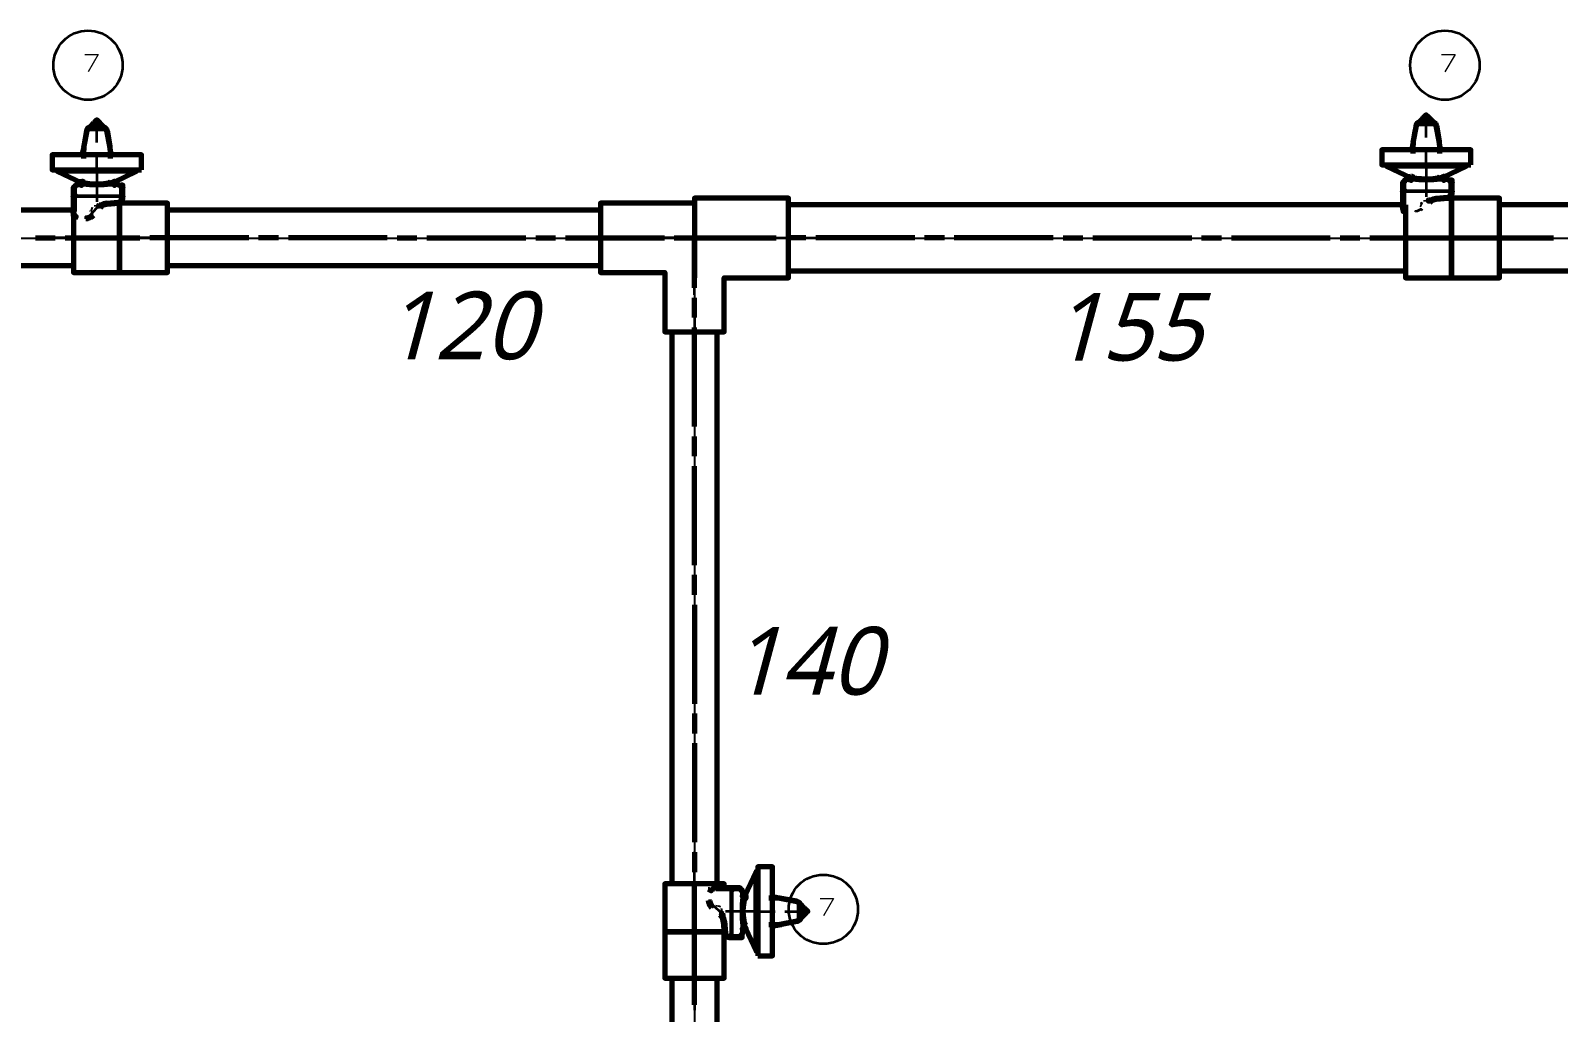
# Model space of a CAD drawing. Header units: millimetres. Extents: x 0 to 174, y 0 to 33.
# Drawn here: x 13.14 to 19.22, y 5.84 to 9.74 of the extents above; entities that cross this region are included whole.
import ezdxf

# ---------------------------------------------------------------- set-up
doc = ezdxf.new("R2010")
doc.units = ezdxf.units.MM
doc.layers.add('GREEN_CENTERLINE_CONFIRMED', color=7, linetype='Continuous')
doc.layers.add('PDF_Text', color=7, linetype='Continuous')
doc.layers.add('PDF_Geomertry', color=7, linetype='Continuous', true_color=0x405f80)
doc.styles.add('PDF Lucida Handwriting Italic', font='')
doc.styles.get('PDF Lucida Handwriting Italic').set_extended_font_data('Lucida Handwriting', italic=True)

# ---------------------------------------------------------------- blocks, each defined once
blk = doc.blocks.new('SYM_7_032')
at = {"layer": 'PDF_Geomertry', "lineweight": 70}
for points in [[(-0.0238, 0.1688), (-0.0157, 0.1771), (-0.0121, 0.1808), (-0.0085, 0.1844), (-0.0053, 0.1879), (-0.0024, 0.1908), (0.0033, 0.1967), (0.009, 0.1908), (0.0103, 0.1894), (0.0222, 0.1771), (0.0303, 0.1688)], [(-0.0032, 0.1696), (-0.0032, 0.1781), (-0.0044, 0.1832), (-0.004, 0.1874), (-0.0026, 0.1904), (-0.0024, 0.1908)], [(-0.0032, 0.1781), (-0.0024, 0.1806), (-0.0001, 0.1824), (0.0029, 0.1831)], [(0.0099, 0.1696), (0.0099, 0.1781), (0.011, 0.1832), (0.0107, 0.1874), (0.0093, 0.1904), (0.009, 0.1908)], [(-0.0374, 0.1535), (-0.0428, 0.1228), (-0.0482, 0.0922), (-0.0489, 0.086), (-0.0494, 0.0642), (-0.0499, 0.0425)], [(-0.0489, 0.086), (-0.0356, 0.1542), (-0.0367, 0.1539), (-0.0371, 0.1538), (-0.0374, 0.1536), (-0.0374, 0.1535), (-0.0368, 0.1557), (-0.0336, 0.1621), (-0.03, 0.1656), (-0.0243, 0.1686), (-0.0183, 0.1696), (-0.0108, 0.1696), (-0.0026, 0.1696), (-0.0012, 0.1692), (0.0017, 0.1678), (0.0029, 0.1675), (0.0036, 0.1675), (0.0049, 0.1678), (0.0079, 0.1692), (0.0093, 0.1696), (0.0135, 0.1696), (0.0175, 0.1696), (0.0249, 0.1696), (0.0301, 0.1686), (0.0353, 0.1656), (0.0385, 0.1622), (0.0417, 0.1557), (0.0429, 0.1557), (0.0435, 0.1557), (0.0435, 0.1557), (0.0435, 0.1557)], [(-0.0183, 0.1696), (-0.0218, 0.1692), (-0.0254, 0.1678), (-0.0288, 0.1656), (-0.0315, 0.1626), (-0.0337, 0.1593), (-0.0351, 0.1557), (-0.0364, 0.1557), (-0.0367, 0.1557), (-0.0368, 0.1557), (-0.0368, 0.1557), (-0.0369, 0.1557)], [(-0.0356, 0.1542), (-0.0351, 0.1557)], [(0.0307, 0.1686), (0.0249, 0.1696), (0.029, 0.169), (0.0332, 0.1676), (0.0367, 0.1654), (0.0397, 0.1626), (0.0419, 0.1593), (0.0435, 0.1557), (0.044, 0.1535), (0.0547, 0.0922)], [(0.0421, 0.1542), (0.0417, 0.1557)], [(0.044, 0.1535), (0.0439, 0.1536), (0.0438, 0.1538), (0.0433, 0.1539), (0.0421, 0.1542), (0.0554, 0.086)], [(-0.0499, 0.0829), (-0.0531, 0.0647), (-0.0536, 0.0615)], [(0.0601, 0.0615), (0.0564, 0.0829), (0.0547, 0.0922), (0.0554, 0.086), (0.056, 0.0642), (0.0565, 0.0425)], [(-0.1551, -0.0022), (-0.1551, -0.0079), (-0.0569, -0.0544)], [(0.1617, -0.0079), (0.0033, -0.0079), (-0.1551, -0.0079)], [(-0.0525, -0.0596), (-0.0508, -0.0592), (-0.0486, -0.0564), (-0.0482, -0.0537), (-0.0486, -0.0514), (-0.0507, -0.0487), (-0.0551, -0.0486), (-0.0531, -0.0512), (-0.0526, -0.0551), (-0.0543, -0.0583), (-0.0557, -0.0593), (-0.0572, -0.0596), (-0.0589, -0.0597), (-0.0831, -0.064), (-0.0831, -0.064), (-0.0829, -0.064), (-0.0829, -0.0642), (-0.0828, -0.0643), (-0.0818, -0.0668), (-0.0814, -0.0687), (-0.0846, -0.069), (-0.0893, -0.0708), (-0.0911, -0.0736), (-0.0911, -0.1093), (-0.0911, -0.1683), (-0.0911, -0.1742), (-0.0903, -0.1818), (-0.0892, -0.1874)], [(-0.0674, -0.0612), (-0.0656, -0.0607)], [(-0.0578, -0.0487), (-0.0654, -0.0501), (-0.0658, -0.0503)], [(-0.0657, -0.0607), (-0.0656, -0.0607), (-0.0647, -0.0606), (-0.0579, -0.0596)], [(0.099, -0.064), (0.0979, -0.0664), (0.0972, -0.0687), (0.101, -0.0692), (0.1053, -0.0708), (0.1068, -0.0726), (0.1069, -0.0736), (0.1064, -0.0703), (0.1047, -0.0674), (0.1021, -0.0651), (0.099, -0.064), (0.0747, -0.0597), (0.0717, -0.0581), (0.0701, -0.0549), (0.0708, -0.0512), (0.0733, -0.0487), (0.0708, -0.0486), (0.0682, -0.0512), (0.0678, -0.0551), (0.0697, -0.0583), (0.0731, -0.0596), (0.059, -0.0596), (0.0317, -0.0621), (0.0033, -0.0633), (-0.025, -0.0621), (-0.0525, -0.0596), (-0.0572, -0.0596), (-0.0572, -0.0644), (-0.0575, -0.0631), (-0.0589, -0.0597)], [(0.0033, -0.0633), (0.0033, -0.0544)], [(0.059, -0.0596), (0.0576, -0.0593), (0.0564, -0.0583), (0.0549, -0.0551), (0.0551, -0.0512), (0.056, -0.0497), (0.0572, -0.0486)], [(0.071, -0.051), (0.1617, -0.0079), (0.1617, -0.0022)], [(0.075, -0.049), (0.0733, -0.0487)], [(0.075, -0.0596), (0.0749, -0.0596), (0.0749, -0.0596), (0.0749, -0.0596), (0.0747, -0.0596), (0.074, -0.0596)], [(0.0747, -0.0594), (0.0765, -0.0601)], [(0.0121, -0.1418), (0.02, -0.1411), (0.0278, -0.1404), (0.0354, -0.1397), (0.0393, -0.1394), (0.0401, -0.1393), (0.0431, -0.139), (0.0893, -0.135), (0.0983, -0.1319), (0.1047, -0.1249), (0.1069, -0.1157), (0.1069, -0.1093), (0.1069, -0.0736), (0.1069, -0.0637), (0.099, -0.0637)], [(-0.0904, -0.1742), (-0.0911, -0.1683)], [(-0.0911, -0.1742), (-0.0903, -0.1742), (-0.0814, -0.1742)], [(-0.0861, -0.181), (-0.0889, -0.1778), (-0.0904, -0.1742), (-0.0901, -0.1731), (-0.0904, -0.1719)], [(-0.0903, -0.1818), (-0.089, -0.1815), (-0.0808, -0.1799)], [(-0.0201, -0.1593), (-0.0197, -0.1594), (-0.0147, -0.1612)], [(0.0014, -0.1428), (0.0018, -0.1485)], [(0.0174, -0.1519), (0.0228, -0.1469), (0.029, -0.1431), (0.0358, -0.1404), (0.0431, -0.139), (0.0322, -0.1407), (0.0251, -0.1425), (0.0117, -0.1468), (0.0115, -0.1449), (0.0118, -0.1422), (0.0118, -0.1419), (0.0119, -0.1418), (0.0119, -0.1418), (0.0119, -0.1418)], [(-0.0878, -0.1943), (-0.0792, -0.1878), (-0.0839, -0.1972), (-0.084, -0.1974)], [(-0.0115, -0.1844), (-0.0151, -0.1881), (-0.0208, -0.1921), (-0.0269, -0.195), (-0.0336, -0.1968), (-0.0406, -0.1974)]]:
    blk.add_lwpolyline(points, dxfattribs=at)
at = {"layer": 'PDF_Geomertry', "lineweight": 35}
for points in [[(-0.0157, 0.1771), (-0.0147, 0.1763), (-0.009, 0.1708), (-0.0044, 0.1832)], [(0.0029, 0.1675), (0.0029, 0.1831), (0.0017, 0.1871), (-0.0026, 0.1904)], [(0.0036, 0.1675), (0.0036, 0.1831), (0.005, 0.1871), (0.0068, 0.1889), (0.0093, 0.1904)], [(0.0036, 0.1831), (0.0068, 0.1824), (0.009, 0.1806), (0.0099, 0.1781)], [(0.011, 0.1832), (0.0157, 0.1708), (0.0222, 0.1771)], [(-0.0351, 0.1557), (-0.0106, 0.1572), (0.0172, 0.1572), (0.0417, 0.1557)], [(-0.0103, 0.1696), (-0.009, 0.1708), (-0.009, 0.1696)], [(0.0168, 0.1696), (0.0157, 0.1708), (0.0157, 0.1696)], [(-0.0536, 0.0568), (-0.0536, 0.0615)], [(-0.0499, 0.0568), (-0.0499, 0.0829)], [(0.0564, 0.0829), (0.0564, 0.0568)], [(0.0601, 0.0615), (0.0601, 0.0568)], [(-0.0589, -0.0597), (-0.056, -0.0581), (-0.0546, -0.0549), (-0.0553, -0.0512), (-0.0578, -0.0487), (-0.0551, -0.0486)], [(0.0033, -0.0022), (0.0033, -0.0079), (0.0033, -0.0544), (-0.0154, -0.0535), (-0.0337, -0.051), (-0.0506, -0.0486)], [(0.0708, -0.0486), (0.0572, -0.0486), (0.0297, -0.0525), (0.0165, -0.0539), (0.0033, -0.0544)], [(0.1069, -0.1157), (0.1057, -0.1157), (0.0972, -0.1157), (0.0972, -0.1093), (-0.0814, -0.1093), (-0.0814, -0.1683)], [(0.0885, -0.1254), (0.0901, -0.125), (0.0918, -0.1244), (0.0936, -0.1233), (0.0947, -0.1222), (0.096, -0.1207), (0.0967, -0.1193), (0.0971, -0.1172), (0.0972, -0.1157)], [(-0.0911, -0.1683), (-0.0892, -0.1683)], [(-0.0808, -0.1799), (-0.0814, -0.1742)], [(-0.0406, -0.1974), (-0.0406, -0.1967), (-0.0406, -0.1879), (-0.0406, -0.1878), (-0.0325, -0.1865), (-0.025, -0.1832), (-0.0187, -0.1779)], [(0.0174, -0.1519), (0.0168, -0.1514), (0.0101, -0.1456), (-0.0187, -0.1779), (-0.0115, -0.1844)], [(0.0421, -0.1294), (0.0303, -0.1319), (0.0193, -0.1375), (0.0101, -0.1456)], [(0.0431, -0.139), (0.0429, -0.1387), (0.0429, -0.1383), (0.0428, -0.1362), (0.0421, -0.1294), (0.0885, -0.1254), (0.0892, -0.1343), (0.0893, -0.135)]]:
    blk.add_lwpolyline(points, dxfattribs=at)
at = {"layer": 'PDF_Geomertry', "lineweight": 70}
for points in [[(0.1804, -0.0022), (0.1804, 0.0568), (-0.1739, 0.0568), (-0.1739, -0.0022)], [(0.0749, -0.0597), (0.0747, -0.0597), (0.0747, -0.0597), (0.0746, -0.0599), (0.074, -0.061), (0.0731, -0.0644), (0.0731, -0.061), (0.0731, -0.0596)], [(-0.0814, -0.1093), (-0.0911, -0.1093), (-0.0908, -0.1083), (-0.0894, -0.1067), (-0.0851, -0.1049), (-0.0814, -0.1044)], [(0.0972, -0.1044), (0.0989, -0.1044), (0.1042, -0.1058), (0.1063, -0.1075), (0.1068, -0.1083), (0.1069, -0.1093), (0.1063, -0.1093), (0.0972, -0.1093)]]:
    blk.add_lwpolyline(points, close=True, dxfattribs=at)
at = {"layer": 'PDF_Geomertry', "lineweight": 35}
blk.add_lwpolyline([(0.0972, -0.1044), (0.0972, -0.0687), (0.0731, -0.0644), (-0.0572, -0.0644), (-0.0814, -0.0687), (-0.0814, -0.1044)], close=True, dxfattribs=at)
blk = doc.blocks.new('SYM_7_038')
at = {"layer": 'PDF_Geomertry', "lineweight": 70}
for points in [[(-0.0272, 0.1623), (-0.0192, 0.1706), (-0.0156, 0.1744), (-0.0119, 0.178), (-0.0087, 0.1815), (-0.0058, 0.1844), (-0.0001, 0.1902), (0.0056, 0.1844), (0.0068, 0.183), (0.0188, 0.1706), (0.0268, 0.1623)], [(-0.0067, 0.163), (-0.0067, 0.1716), (-0.0079, 0.1767), (-0.0075, 0.1808), (-0.0061, 0.184), (-0.0058, 0.1844)], [(0.0064, 0.163), (0.0064, 0.1716), (0.0075, 0.1767), (0.0072, 0.1808), (0.0058, 0.184), (0.0056, 0.1844)], [(-0.0408, 0.147), (-0.0463, 0.1163), (-0.0517, 0.0858), (-0.0524, 0.0794), (-0.0529, 0.0577), (-0.0533, 0.036)], [(-0.0524, 0.0794), (-0.039, 0.1477), (-0.0403, 0.1474), (-0.0406, 0.1473), (-0.0408, 0.1472), (-0.0408, 0.147), (-0.0404, 0.1491)], [(-0.039, 0.1476), (-0.0386, 0.1492), (-0.0399, 0.1492), (-0.0401, 0.1492), (-0.0403, 0.1492), (-0.0403, 0.1492), (-0.0404, 0.1491), (-0.0369, 0.1556), (-0.0335, 0.1591), (-0.0278, 0.162), (-0.0218, 0.163), (-0.0143, 0.163), (-0.0063, 0.163), (-0.0047, 0.1627), (-0.0018, 0.1613), (-0.0006, 0.161), (0.0001, 0.161), (0.0014, 0.1613), (0.0044, 0.1627), (0.0058, 0.163), (0.01, 0.163), (0.014, 0.163), (0.0214, 0.163), (0.0267, 0.162), (0.0318, 0.1591), (0.035, 0.1558), (0.0382, 0.1491), (0.0394, 0.1492), (0.04, 0.1492), (0.04, 0.1492), (0.04, 0.1492), (0.0406, 0.147), (0.0513, 0.0858)], [(-0.0386, 0.1491), (-0.0372, 0.1528), (-0.035, 0.1562), (-0.0322, 0.1591), (-0.0289, 0.1613), (-0.0253, 0.1626), (-0.0218, 0.163)], [(-0.0067, 0.1716), (-0.0058, 0.1741), (-0.0036, 0.1759), (-0.0006, 0.1766)], [(0.0272, 0.1622), (0.0214, 0.163), (0.0256, 0.1626), (0.0297, 0.1612), (0.0332, 0.159), (0.0363, 0.1562), (0.0385, 0.1528), (0.04, 0.1491)], [(0.0386, 0.1477), (0.0382, 0.1491)], [(0.0406, 0.147), (0.0404, 0.1472), (0.0403, 0.1473), (0.0399, 0.1474), (0.0386, 0.1477), (0.0519, 0.0794)], [(-0.0533, 0.0765), (-0.0565, 0.0583), (-0.0571, 0.0551)], [(0.0567, 0.0551), (0.0529, 0.0765), (0.0513, 0.0858), (0.0519, 0.0794), (0.0525, 0.0577), (0.0531, 0.036)], [(-0.1586, -0.0087), (-0.1586, -0.0144), (-0.0604, -0.061)], [(0.1582, -0.0144), (-0.0001, -0.0144), (-0.1586, -0.0144)], [(-0.0586, -0.0551), (-0.0565, -0.0577), (-0.0561, -0.0616), (-0.0578, -0.0648), (-0.0592, -0.0658), (-0.0607, -0.066), (-0.0624, -0.0662), (-0.0865, -0.0705), (-0.0865, -0.0705), (-0.0864, -0.0705), (-0.0864, -0.0706), (-0.0863, -0.0708), (-0.0853, -0.0733), (-0.0849, -0.0752), (-0.0881, -0.0755), (-0.0928, -0.0773), (-0.0946, -0.0801), (-0.0946, -0.1158), (-0.0946, -0.1748), (-0.0946, -0.1806), (-0.0938, -0.1883), (-0.0843, -0.1863)], [(-0.0612, -0.0552), (-0.0689, -0.0566), (-0.0694, -0.0567)], [(0.0954, -0.0705), (0.0944, -0.0728), (0.0937, -0.0752), (0.0975, -0.0756), (0.1018, -0.0774), (0.1033, -0.0791), (0.1035, -0.0801), (0.1029, -0.0767), (0.1012, -0.0738), (0.0986, -0.0716), (0.0954, -0.0705), (0.0712, -0.0662), (0.0682, -0.0645), (0.0667, -0.0613), (0.0674, -0.0577), (0.0699, -0.0552), (0.0674, -0.0551), (0.0647, -0.0577), (0.0643, -0.0616), (0.0662, -0.0648), (0.0696, -0.066), (0.0556, -0.066), (0.0282, -0.0685), (-0.0001, -0.0698), (-0.0286, -0.0685), (-0.056, -0.066), (-0.0607, -0.066), (-0.0607, -0.0709), (-0.061, -0.0695), (-0.0624, -0.0662)], [(-0.056, -0.0662), (-0.0543, -0.0656), (-0.0521, -0.0628), (-0.0517, -0.0602), (-0.0521, -0.0578), (-0.0542, -0.0552), (-0.0588, -0.0551)], [(0.0556, -0.066), (0.0542, -0.0658), (0.0529, -0.0648), (0.0514, -0.0616), (0.0517, -0.0577), (0.0525, -0.0562), (0.0538, -0.0551)], [(0.0675, -0.0574), (0.1582, -0.0144), (0.1582, -0.0087)], [(0.0715, -0.0555), (0.0699, -0.0552)], [(-0.0708, -0.0677), (-0.069, -0.0672)], [(-0.0692, -0.0672), (-0.069, -0.0672), (-0.0682, -0.067), (-0.0614, -0.066)], [(-0.0001, -0.0698), (-0.0001, -0.0609)], [(0.0086, -0.1483), (0.0165, -0.1476), (0.0243, -0.1469), (0.0319, -0.1462), (0.0357, -0.1459), (0.0367, -0.1458), (0.0394, -0.1456), (0.0858, -0.1415), (0.0947, -0.1384), (0.1012, -0.1313), (0.1035, -0.1222), (0.1035, -0.1158), (0.1035, -0.0801), (0.1035, -0.0702), (0.0954, -0.0702)], [(0.0706, -0.066), (0.0712, -0.066), (0.0714, -0.066), (0.0714, -0.066), (0.0714, -0.066)], [(0.0712, -0.0659), (0.0731, -0.0666)], [(0.0714, -0.066), (0.0714, -0.066)], [(-0.0939, -0.1806), (-0.0946, -0.1748)], [(-0.0946, -0.1806), (-0.0938, -0.1806), (-0.0849, -0.1806)], [(-0.0897, -0.1874), (-0.0924, -0.1842), (-0.0939, -0.1806), (-0.0936, -0.1795), (-0.0939, -0.1784)], [(-0.0236, -0.1658), (-0.0232, -0.1659), (-0.0182, -0.1677)], [(-0.0021, -0.1492), (-0.0017, -0.1551)], [(0.0139, -0.1584), (0.0193, -0.1534), (0.0254, -0.1495), (0.0324, -0.1469), (0.0394, -0.1456), (0.0288, -0.1471), (0.0217, -0.149), (0.0082, -0.1533), (0.0081, -0.1513), (0.0083, -0.1487), (0.0083, -0.1484), (0.0085, -0.1483), (0.0085, -0.1483), (0.0085, -0.1483)], [(-0.0912, -0.2008), (-0.0828, -0.1942), (-0.0874, -0.2037), (-0.0875, -0.204)], [(-0.0849, -0.1941), (-0.0868, -0.1941)]]:
    blk.add_lwpolyline(points, dxfattribs=at)
at = {"layer": 'PDF_Geomertry', "lineweight": 35}
for points in [[(-0.0006, 0.161), (-0.0006, 0.1766), (-0.0018, 0.1806), (-0.0061, 0.184)], [(0.0001, 0.161), (0.0001, 0.1766), (0.0015, 0.1806), (0.0033, 0.1824), (0.0058, 0.184)], [(-0.0386, 0.1491), (-0.014, 0.1508), (0.0138, 0.1508), (0.0382, 0.1491)], [(-0.0192, 0.1706), (-0.0125, 0.1642), (-0.0079, 0.1767)], [(-0.0137, 0.163), (-0.0125, 0.1642), (-0.0125, 0.163)], [(0.0001, 0.1766), (0.0032, 0.1759), (0.0056, 0.1741), (0.0064, 0.1716)], [(0.0075, 0.1767), (0.0122, 0.1642), (0.0179, 0.1698), (0.0188, 0.1706)], [(0.0133, 0.163), (0.0122, 0.1642), (0.0122, 0.163)], [(-0.0533, 0.0503), (-0.0533, 0.0765)], [(0.0529, 0.0765), (0.0529, 0.0503)], [(-0.0571, 0.0503), (-0.0571, 0.0551)], [(0.0567, 0.0551), (0.0567, 0.0503)], [(-0.0624, -0.0662), (-0.0594, -0.0645), (-0.0581, -0.0613), (-0.0588, -0.0577), (-0.0612, -0.0552), (-0.0586, -0.0551)], [(-0.0001, -0.0087), (-0.0001, -0.0144), (-0.0001, -0.0609), (-0.0189, -0.0599), (-0.0372, -0.0574), (-0.054, -0.0551)], [(0.0674, -0.0551), (0.0538, -0.0551), (0.0263, -0.059), (0.0131, -0.0605), (-0.0001, -0.0609)], [(0.1035, -0.1222), (0.0937, -0.1222), (0.0937, -0.1158), (-0.0849, -0.1158), (-0.0849, -0.1748), (-0.0946, -0.1748)], [(-0.0824, -0.1942), (-0.0828, -0.1942), (-0.0828, -0.1941), (-0.0843, -0.1863), (-0.0849, -0.1806), (-0.0849, -0.1748)], [(0.0139, -0.1584), (0.0133, -0.158), (0.0067, -0.152), (0.0158, -0.144), (0.0268, -0.1385), (0.0386, -0.1359)], [(0.0394, -0.1456), (0.0394, -0.1452), (0.0394, -0.1448), (0.0393, -0.1427), (0.0386, -0.1359), (0.085, -0.1319), (0.0857, -0.1408), (0.0858, -0.1415)], [(0.085, -0.1319), (0.0867, -0.1316), (0.0883, -0.1309), (0.0901, -0.1298), (0.0913, -0.1288), (0.0925, -0.1272), (0.0932, -0.1258), (0.0936, -0.1237), (0.0937, -0.1222)], [(-0.0839, -0.1941), (-0.0839, -0.1873), (-0.0839, -0.1852), (-0.0839, -0.1848), (-0.0839, -0.1845)], [(-0.015, -0.1909), (-0.0222, -0.1845), (-0.0285, -0.1897), (-0.036, -0.193), (-0.044, -0.1942), (-0.044, -0.1944)]]:
    blk.add_lwpolyline(points, dxfattribs=at)
at = {"layer": 'PDF_Geomertry', "lineweight": 70}
for points in [[(0.1769, -0.0087), (0.1769, 0.0503), (-0.1774, 0.0503), (-0.1774, -0.0087)], [(-0.0849, -0.1158), (-0.0946, -0.1158), (-0.0943, -0.1148), (-0.0929, -0.1131), (-0.0886, -0.1113), (-0.0849, -0.1109)], [(0.0712, -0.0662), (0.0712, -0.0662), (0.0712, -0.0662), (0.0711, -0.0663), (0.0706, -0.0674), (0.0696, -0.0709), (0.0696, -0.0674), (0.0696, -0.066)], [(0.0937, -0.1109), (0.0954, -0.111), (0.1007, -0.1123), (0.1028, -0.114), (0.1033, -0.1148), (0.1035, -0.1158), (0.1028, -0.1158), (0.0937, -0.1158)], [(-0.0824, -0.1941), (-0.0828, -0.1941), (-0.0926, -0.1941), (-0.0828, -0.1941)]]:
    blk.add_lwpolyline(points, close=True, dxfattribs=at)
at = {"layer": 'PDF_Geomertry', "lineweight": 35}
blk.add_lwpolyline([(0.0937, -0.1109), (0.0937, -0.0752), (0.0696, -0.0709), (-0.0607, -0.0709), (-0.0849, -0.0752), (-0.0849, -0.1109)], close=True, dxfattribs=at)
blk = doc.blocks.new('SYM_7_039')
at = {"layer": 'PDF_Geomertry', "lineweight": 70}
for points in [[(0.0015, 0.1567), (-0.0042, 0.1567), (-0.0508, 0.0587)], [(-0.0042, -0.1601), (-0.0042, -0.0016), (-0.0042, 0.1567)], [(-0.1906, 0.0895), (-0.184, 0.0809), (-0.1936, 0.0856), (-0.1938, 0.0856)], [(-0.1781, 0.092), (-0.1778, 0.0906), (-0.1762, 0.0824)], [(-0.1772, 0.0878), (-0.174, 0.0905), (-0.1704, 0.092), (-0.1693, 0.0917), (-0.1683, 0.092)], [(-0.056, 0.0541), (-0.0554, 0.0524), (-0.0526, 0.0502), (-0.05, 0.0498), (-0.0476, 0.0502), (-0.045, 0.0523), (-0.0449, 0.0569), (-0.0475, 0.0547), (-0.0514, 0.0542), (-0.0546, 0.0559), (-0.0556, 0.0573), (-0.056, 0.0588), (-0.0561, 0.0605), (-0.0603, 0.0847), (-0.0603, 0.0847), (-0.0603, 0.0847), (-0.0604, 0.0845), (-0.0606, 0.0844), (-0.0631, 0.0835), (-0.065, 0.083), (-0.0653, 0.0862), (-0.0671, 0.091), (-0.0699, 0.0927), (-0.1056, 0.0927), (-0.1646, 0.0927), (-0.1704, 0.092)], [(-0.1704, 0.0927), (-0.1704, 0.092), (-0.1704, 0.083)], [(-0.0603, -0.0973), (-0.0628, -0.0962), (-0.065, -0.0956), (-0.0654, -0.0994), (-0.0672, -0.1037), (-0.0689, -0.1052), (-0.0699, -0.1053), (-0.0665, -0.1048), (-0.0636, -0.1031), (-0.0615, -0.1005), (-0.0603, -0.0973), (-0.0561, -0.0731), (-0.0543, -0.0701), (-0.0511, -0.0685), (-0.0475, -0.0691), (-0.045, -0.0717), (-0.0449, -0.0691), (-0.0475, -0.0666), (-0.0514, -0.0662), (-0.0546, -0.0681), (-0.056, -0.0715), (-0.056, -0.0574), (-0.0583, -0.0301), (-0.0596, -0.0016), (-0.0583, 0.0267), (-0.056, 0.0541), (-0.056, 0.0588), (-0.0607, 0.0588), (-0.0594, 0.0592), (-0.0561, 0.0605), (-0.0544, 0.0576), (-0.0511, 0.0562), (-0.0475, 0.0569), (-0.045, 0.0594), (-0.0465, 0.067), (-0.0465, 0.0676)], [(-0.0575, 0.069), (-0.0569, 0.0673), (-0.0569, 0.0672), (-0.0569, 0.0663), (-0.0558, 0.0595)], [(-0.1807, 0.0133), (-0.1843, 0.0169), (-0.1883, 0.0224), (-0.1912, 0.0287), (-0.1931, 0.0353), (-0.1938, 0.0422)], [(-0.1556, 0.0219), (-0.1557, 0.0215), (-0.1575, 0.0163)], [(-0.139, 0.0003), (-0.1449, -0.0002)], [(0.1572, 0.039), (0.1265, 0.0445), (0.096, 0.0498), (0.0896, 0.0505), (0.0679, 0.051), (0.0461, 0.0516)], [(0.0867, 0.0515), (0.0685, 0.0547), (0.0653, 0.0552)], [(0.0896, 0.0505), (0.1578, 0.0372), (0.1576, 0.0384), (0.1575, 0.0388), (0.1574, 0.039), (0.1572, 0.039), (0.1593, 0.0385)], [(0.1578, 0.0372), (0.1593, 0.0367)], [(0.1732, 0.0199), (0.1728, 0.0234), (0.1715, 0.027), (0.1693, 0.0303), (0.1664, 0.0333), (0.1631, 0.0353), (0.1593, 0.0367), (0.1594, 0.038), (0.1594, 0.0384), (0.1594, 0.0384), (0.1593, 0.0385), (0.1593, 0.0385), (0.1658, 0.0352), (0.1693, 0.0316), (0.1722, 0.026), (0.1732, 0.0199), (0.1732, 0.0126), (0.1732, 0.0044), (0.1729, 0.0028), (0.1715, -0.0001), (0.1713, -0.0013), (0.1713, -0.002), (0.1715, -0.0033), (0.1729, -0.0062), (0.1732, -0.0077), (0.1732, -0.0117), (0.1732, -0.0158), (0.1732, -0.0233), (0.1722, -0.0285), (0.1693, -0.0337), (0.166, -0.0369), (0.1593, -0.0401), (0.1594, -0.0413), (0.1594, -0.0417), (0.1594, -0.0419), (0.1593, -0.0419)], [(0.1725, 0.0253), (0.1808, 0.0173), (0.1846, 0.0137), (0.1882, 0.0102), (0.1915, 0.0069), (0.1944, 0.0041), (0.2004, -0.0016), (0.1944, -0.0074), (0.1932, -0.0087), (0.1808, -0.0206), (0.1725, -0.0287)], [(0.1732, 0.0049), (0.1817, 0.0049), (0.1869, 0.006), (0.191, 0.0058), (0.1942, 0.0044), (0.1944, 0.0041)], [(0.1817, 0.0049), (0.1843, 0.0041), (0.1861, 0.0017), (0.1868, -0.0013)], [(-0.1482, -0.0158), (-0.1432, -0.021), (-0.1393, -0.0273), (-0.1367, -0.0341), (-0.1354, -0.0413), (-0.1371, -0.0306), (-0.1387, -0.0235), (-0.1431, -0.0099), (-0.1411, -0.0099), (-0.1385, -0.0101), (-0.1382, -0.0102), (-0.1382, -0.0102), (-0.1381, -0.0103), (-0.1381, -0.0103)], [(-0.1381, -0.0105), (-0.1374, -0.0184), (-0.1367, -0.0262), (-0.136, -0.0338), (-0.1357, -0.0376), (-0.1356, -0.0385), (-0.1354, -0.0413), (-0.1314, -0.0876), (-0.1282, -0.0966), (-0.1211, -0.103), (-0.1119, -0.1053), (-0.1056, -0.1053), (-0.0699, -0.1053), (-0.06, -0.1053), (-0.06, -0.0973)], [(-0.0596, -0.0016), (-0.0507, -0.0016)], [(-0.056, -0.0574), (-0.0556, -0.056), (-0.0546, -0.0547), (-0.0514, -0.0533), (-0.0475, -0.0535), (-0.046, -0.0544), (-0.0449, -0.0555)], [(0.0653, -0.0585), (0.0867, -0.0548), (0.096, -0.0531), (0.0896, -0.0538), (0.0679, -0.0544), (0.0461, -0.0549)], [(0.1572, -0.0423), (0.1574, -0.0423), (0.1575, -0.042), (0.1576, -0.0417), (0.1578, -0.0405), (0.0896, -0.0538)], [(0.1724, -0.0291), (0.1732, -0.0233), (0.1728, -0.0274), (0.1714, -0.0315), (0.1692, -0.0351), (0.1664, -0.038), (0.1631, -0.0403), (0.1593, -0.0419), (0.1572, -0.0423), (0.096, -0.0531)], [(0.1578, -0.0405), (0.1593, -0.0401)], [(0.1732, -0.0081), (0.1817, -0.0081), (0.1869, -0.0094), (0.191, -0.0091), (0.1942, -0.0077), (0.1944, -0.0074)], [(-0.0558, -0.0715), (-0.056, -0.0731), (-0.056, -0.0731), (-0.056, -0.073), (-0.0561, -0.073), (-0.0572, -0.0724), (-0.0607, -0.0715), (-0.0572, -0.0715), (-0.056, -0.0715)], [(-0.0558, -0.0731), (-0.0564, -0.0749)], [(-0.0558, -0.0723), (-0.056, -0.0731), (-0.056, -0.0733), (-0.0558, -0.0733), (-0.0558, -0.0733)], [(-0.0558, -0.0733), (-0.0558, -0.0733)], [(-0.0472, -0.0694), (-0.0042, -0.1601), (0.0015, -0.1601)], [(-0.0454, -0.0734), (-0.0453, -0.0731), (-0.045, -0.0717)]]:
    blk.add_lwpolyline(points, dxfattribs=at)
for points in [[(0.0015, -0.1788), (0.0606, -0.1788), (0.0606, 0.1755), (0.0015, 0.1755)], [(-0.1056, 0.083), (-0.1056, 0.0927), (-0.1046, 0.0926), (-0.1029, 0.091), (-0.1011, 0.0867), (-0.1007, 0.083)], [(-0.1322, -0.0828), (-0.3678, -0.0828)], [(-0.1007, -0.0956), (-0.1008, -0.0973), (-0.1021, -0.1024), (-0.1037, -0.1047), (-0.1046, -0.1052), (-0.1056, -0.1053), (-0.1056, -0.1047), (-0.1056, -0.0956)]]:
    blk.add_lwpolyline(points, close=True, dxfattribs=at)
at = {"layer": 'PDF_Geomertry', "lineweight": 35}
for points in [[(-0.1762, 0.0824), (-0.1704, 0.083)], [(-0.1119, -0.1053), (-0.1119, -0.0956), (-0.1056, -0.0956), (-0.1056, 0.083), (-0.1646, 0.083)], [(-0.1938, 0.0422), (-0.1931, 0.0422), (-0.1842, 0.0422), (-0.184, 0.0422), (-0.1829, 0.0341), (-0.1796, 0.0267), (-0.1743, 0.0205)], [(-0.1482, -0.0158), (-0.1478, -0.0152), (-0.1418, -0.0085), (-0.1743, 0.0205), (-0.1807, 0.0133)], [(0.0015, -0.0016), (-0.0042, -0.0016), (-0.0507, -0.0016), (-0.0497, 0.017), (-0.0472, 0.0355), (-0.0449, 0.0523)], [(-0.0449, 0.0569), (-0.045, 0.0594)], [(0.0606, 0.0552), (0.0653, 0.0552)], [(0.0606, 0.0515), (0.0867, 0.0515)], [(0.1593, 0.0367), (0.161, 0.0123), (0.161, -0.0155), (0.1593, -0.0401)], [(0.1713, -0.0013), (0.1868, -0.0013), (0.1908, 0.0001), (0.1942, 0.0044)], [(0.1732, 0.0119), (0.1744, 0.0108), (0.1732, 0.0108)], [(0.1808, 0.0173), (0.18, 0.0163), (0.1744, 0.0108), (0.1869, 0.006)], [(-0.1257, -0.0405), (-0.1283, -0.0285), (-0.1338, -0.0177), (-0.1418, -0.0085)], [(-0.1354, -0.0413), (-0.135, -0.0413), (-0.1346, -0.0413), (-0.1325, -0.041), (-0.1257, -0.0405), (-0.1217, -0.0867), (-0.1306, -0.0876), (-0.1314, -0.0876)], [(-0.0449, -0.0691), (-0.0449, -0.0555), (-0.0487, -0.0281), (-0.0503, -0.0149), (-0.0507, -0.0016)], [(0.0867, -0.0548), (0.0606, -0.0548)], [(0.0653, -0.0585), (0.0606, -0.0585)], [(0.1713, -0.002), (0.1868, -0.002), (0.1908, -0.0034), (0.1926, -0.0051), (0.1942, -0.0077)], [(0.1732, -0.0152), (0.1744, -0.014), (0.1732, -0.014)], [(0.1869, -0.0094), (0.1744, -0.014), (0.1808, -0.0206)], [(0.1868, -0.002), (0.1861, -0.0051), (0.1843, -0.0073), (0.1817, -0.0081)], [(-0.1217, -0.0867), (-0.1214, -0.0885), (-0.1207, -0.0902), (-0.1196, -0.0919), (-0.1186, -0.0931), (-0.1169, -0.0942), (-0.1156, -0.0949), (-0.1136, -0.0955), (-0.1119, -0.0956)]]:
    blk.add_lwpolyline(points, dxfattribs=at)
blk.add_lwpolyline([(-0.1007, -0.0956), (-0.065, -0.0956), (-0.0607, -0.0715), (-0.0607, 0.0588), (-0.065, 0.083), (-0.1007, 0.083)], close=True, dxfattribs=at)

msp = doc.modelspace()

# ---------------------------------------------------------------- linework, layer by layer
at = {"layer": 'GREEN_CENTERLINE_CONFIRMED'}
for points in [[(6.3669, 8.9186), (66.8161, 8.9186)], [(15.7819, 8.9185), (15.7819, 4.3199)]]:
    msp.add_lwpolyline(points, dxfattribs=at)
at = {"layer": 'PDF_Geomertry', "color": 18, "lineweight": 13, "true_color": 0x260000}
for points in [[(13.3561, 9.6486), (13.4094, 9.6486), (13.3694, 9.5797)], [(18.7549, 9.6486), (18.8082, 9.6486), (18.7682, 9.5797)], [(16.2819, 6.2922), (16.3353, 6.2922), (16.2953, 6.2233)]]:
    msp.add_lwpolyline(points, dxfattribs=at)
at = {"layer": 'PDF_Geomertry', "color": 18, "lineweight": 35, "true_color": 0x260000}
for points in [[(13.4043, 9.2983), (13.4043, 9.3771)], [(18.6936, 9.3183), (18.6936, 9.3969)], [(13.4043, 9.1801), (13.4043, 9.2589)], [(18.6936, 9.2001), (18.6936, 9.2789)], [(13.4043, 9.1408), (13.4043, 9.0621)], [(18.6936, 9.1608), (18.6936, 9.0821)], [(15.7822, 8.7207), (15.7822, 9.0472), (15.7822, 8.811)], [(13.1603, 8.9193), (13.239, 8.9193)], [(13.3247, 8.9193), (13.1838, 8.9193)], [(13.2785, 8.9193), (13.6231, 8.9193), (13.4822, 8.9193)], [(13.364, 8.9193), (13.4428, 8.9193)], [(13.5117, 8.9193), (13.3672, 8.9193), (13.4576, 8.9193)], [(13.5757, 8.9193), (13.4969, 8.9193)], [(13.5511, 8.9193), (13.6299, 8.9193)], [(14.0088, 8.9193), (13.615, 8.9193)], [(13.6692, 8.9193), (13.8138, 8.9193)], [(14.1268, 8.9193), (14.0482, 8.9193)], [(14.56, 8.9193), (14.1663, 8.9193)], [(14.5993, 8.9193), (14.6781, 8.9193)], [(14.7174, 8.9193), (15.1111, 8.9193)], [(15.1506, 8.9193), (15.2292, 8.9193)], [(15.2686, 8.9193), (15.6624, 8.9193)], [(15.5165, 8.9193), (15.2803, 8.9193)], [(15.5558, 8.9193), (15.6346, 8.9193)], [(15.8906, 8.9193), (15.6543, 8.9193), (15.6742, 8.9193)], [(15.8197, 8.9193), (15.9101, 8.9193), (15.674, 8.9193)], [(15.7017, 8.9193), (15.7804, 8.9193)], [(16.1072, 8.9193), (15.7135, 8.9193)], [(15.9299, 8.9193), (16.0086, 8.9193)], [(16.0479, 8.9193), (16.2842, 8.9193)], [(16.2254, 8.9193), (16.1467, 8.9193)], [(16.6585, 8.9193), (16.2647, 8.9193)], [(16.7765, 8.9193), (16.6978, 8.9193)], [(17.2096, 8.9193), (16.8158, 8.9193)], [(17.249, 8.9193), (17.3278, 8.9193)], [(17.3671, 8.9193), (17.7608, 8.9193)], [(17.8001, 8.9193), (17.8789, 8.9193)], [(17.9182, 8.9193), (18.3119, 8.9193)], [(18.3514, 8.9193), (18.4301, 8.9193)], [(18.4694, 8.9193), (18.8632, 8.9193)], [(18.6242, 8.9193), (18.4835, 8.9193)], [(18.6636, 8.9193), (18.7424, 8.9193)], [(18.8113, 8.9193), (18.6665, 8.9193), (18.6882, 8.9193), (18.7669, 8.9193)], [(18.9025, 8.9193), (18.9224, 8.9193), (18.7817, 8.9193)], [(19.2, 8.9193), (18.8063, 8.9193)], [(18.8506, 8.9193), (18.9293, 8.9193)], [(18.9686, 8.9193), (19.1133, 8.9193)], [(15.7822, 8.6929), (15.7822, 8.7717)], [(15.7822, 8.6026), (15.7822, 8.6814)], [(15.7822, 8.6535), (15.7822, 8.4172)], [(15.7822, 8.1696), (15.7822, 8.5632)], [(15.7822, 8.0514), (15.7822, 8.1301)], [(15.7822, 7.6183), (15.7822, 8.0121)], [(15.7822, 7.5003), (15.7822, 7.579)], [(15.7822, 7.4608), (15.7822, 7.0672)], [(15.7822, 7.0278), (15.7822, 6.949)], [(15.7822, 6.9097), (15.7822, 6.516)], [(15.7822, 6.3339), (15.7822, 6.4783)], [(15.7822, 6.4767), (15.7822, 6.3979)], [(15.7822, 6.1764), (15.7822, 6.0321), (15.7822, 6.3585)], [(15.7822, 6.2158), (15.7822, 6.2946)], [(15.7822, 5.8703), (15.7822, 6.2879), (15.7822, 6.1469)], [(15.9846, 6.2413), (15.9058, 6.2413)], [(16.0239, 6.2413), (16.1026, 6.2413)], [(16.1419, 6.2413), (16.2207, 6.2413)], [(15.7822, 6.0288), (15.7822, 6.1075)], [(15.7822, 5.9894), (15.7822, 5.8483)]]:
    msp.add_lwpolyline(points, dxfattribs=at)
at = {"layer": 'PDF_Geomertry', "lineweight": 70}
for points in [[(15.7822, 9.0571), (15.4082, 9.0571), (15.4082, 8.7814), (15.6644, 8.7814), (15.6644, 8.5453), (15.9, 8.5453), (15.9, 8.7607), (16.1562, 8.7607), (16.1562, 9.0779), (15.7822, 9.0779), (15.7822, 8.7607)], [(18.6114, 9.0503), (18.6114, 8.7607), (18.7944, 8.7607), (18.9854, 8.7607), (18.9854, 9.0779), (18.7944, 9.0779), (18.7833, 9.0779)], [(13.3099, 9.0296), (10.8728, 9.0296)], [(13.3118, 9.0312), (13.3118, 8.7814), (13.4951, 8.7814), (13.6858, 8.7814), (13.6858, 9.0571), (13.4951, 9.0571), (13.4892, 9.0571)], [(15.4082, 9.0296), (13.6858, 9.0296)], [(18.5992, 9.0503), (16.1562, 9.0503)], [(20.4914, 9.0503), (18.9854, 9.0503)], [(10.8728, 8.809), (13.3118, 8.809)], [(13.6858, 8.809), (15.4082, 8.809)], [(16.1562, 8.7882), (18.6114, 8.7882)], [(18.9854, 8.7882), (20.4914, 8.7882)], [(15.6919, 8.5453), (15.6919, 6.3504)], [(15.8725, 6.3504), (15.8725, 8.5453)], [(15.9, 6.3356), (15.9, 6.3504), (15.6644, 6.3504), (15.6644, 6.16), (15.6644, 5.9764), (15.9, 5.9764), (15.9, 6.16), (15.9, 6.1651)], [(15.6919, 5.9764), (15.6919, 4.3207), (15.725, 4.3207), (15.7483, 4.3207), (15.816, 4.3207), (15.8394, 4.3207), (15.8725, 4.3207), (15.8725, 5.9764)]]:
    msp.add_lwpolyline(points, dxfattribs=at)
for points in [[(18.7944, 8.7607), (18.7944, 9.0779)], [(13.4951, 8.7814), (13.4951, 9.0571)]]:
    msp.add_lwpolyline(points, close=True, dxfattribs=at)
at = {"layer": 'PDF_Geomertry', "color": 3, "lineweight": 70}
for points in [[(13.1603, 8.9193), (13.239, 8.9193)], [(13.2785, 8.9193), (13.4951, 8.9193), (13.4969, 8.9193), (13.5757, 8.9193)], [(14.0088, 8.9193), (13.615, 8.9193)], [(14.1268, 8.9193), (14.0481, 8.9193)], [(14.56, 8.9193), (14.1663, 8.9193)], [(14.5993, 8.9193), (14.6781, 8.9193)], [(14.7174, 8.9193), (15.1111, 8.9193)], [(15.1504, 8.9193), (15.2292, 8.9193)], [(15.2686, 8.9193), (15.6624, 8.9193)], [(15.7017, 8.9193), (15.7822, 8.9193), (16.1072, 8.9193)], [(15.7822, 8.7207), (15.7822, 8.9193)], [(16.2254, 8.9193), (16.1467, 8.9193)], [(16.6585, 8.9193), (16.2647, 8.9193)], [(16.7765, 8.9193), (16.6978, 8.9193)], [(17.2096, 8.9193), (16.8158, 8.9193)], [(17.249, 8.9193), (17.3278, 8.9193)], [(17.3671, 8.9193), (17.7608, 8.9193)], [(17.8001, 8.9193), (17.8789, 8.9193)], [(17.9182, 8.9193), (18.3119, 8.9193)], [(18.3514, 8.9193), (18.4301, 8.9193)], [(18.4694, 8.9193), (18.7944, 8.9193), (19.2, 8.9193)], [(15.7822, 8.6026), (15.7822, 8.6814)], [(15.7822, 8.1696), (15.7822, 8.5632)], [(15.7822, 8.0514), (15.7822, 8.1301)], [(15.7822, 7.6183), (15.7822, 8.0121)], [(15.7822, 7.5003), (15.7822, 7.579)], [(15.7822, 7.4608), (15.7822, 7.0672)], [(15.7822, 7.0278), (15.7822, 6.949)], [(15.7822, 6.9097), (15.7822, 6.516)], [(15.7822, 6.4767), (15.7822, 6.3979)], [(15.7822, 5.8703), (15.7822, 6.16), (15.7822, 6.3585)]]:
    msp.add_lwpolyline(points, dxfattribs=at)
at = {"layer": 'PDF_Geomertry', "color": 18, "lineweight": 35, "true_color": 0x260000}
for centre in [(13.3691, 9.6059), (18.7679, 9.6059), (16.2949, 6.2495)]:
    msp.add_circle(centre, 0.1378, dxfattribs=at)

# ---------------------------------------------------------------- block references
for name, p in [('SYM_7_032', (13.401, 9.1922)), ('SYM_7_038', (18.6938, 9.2187)), ('SYM_7_039', (16.0322, 6.2428))]:
    msp.add_blockref(name, p)

# ---------------------------------------------------------------- texts
at = {"layer": 'PDF_Text', "char_height": 0.26906, "attachment_point": 7, "style": 'PDF Lucida Handwriting Italic'}
for s, insert in [('120', (14.5461, 8.433)), ('155', (17.2014, 8.4277)), ('140', (15.9229, 7.0994))]:
    msp.add_mtext(s, dxfattribs=dict(at, insert=insert))

doc.saveas('drawing.dxf')
